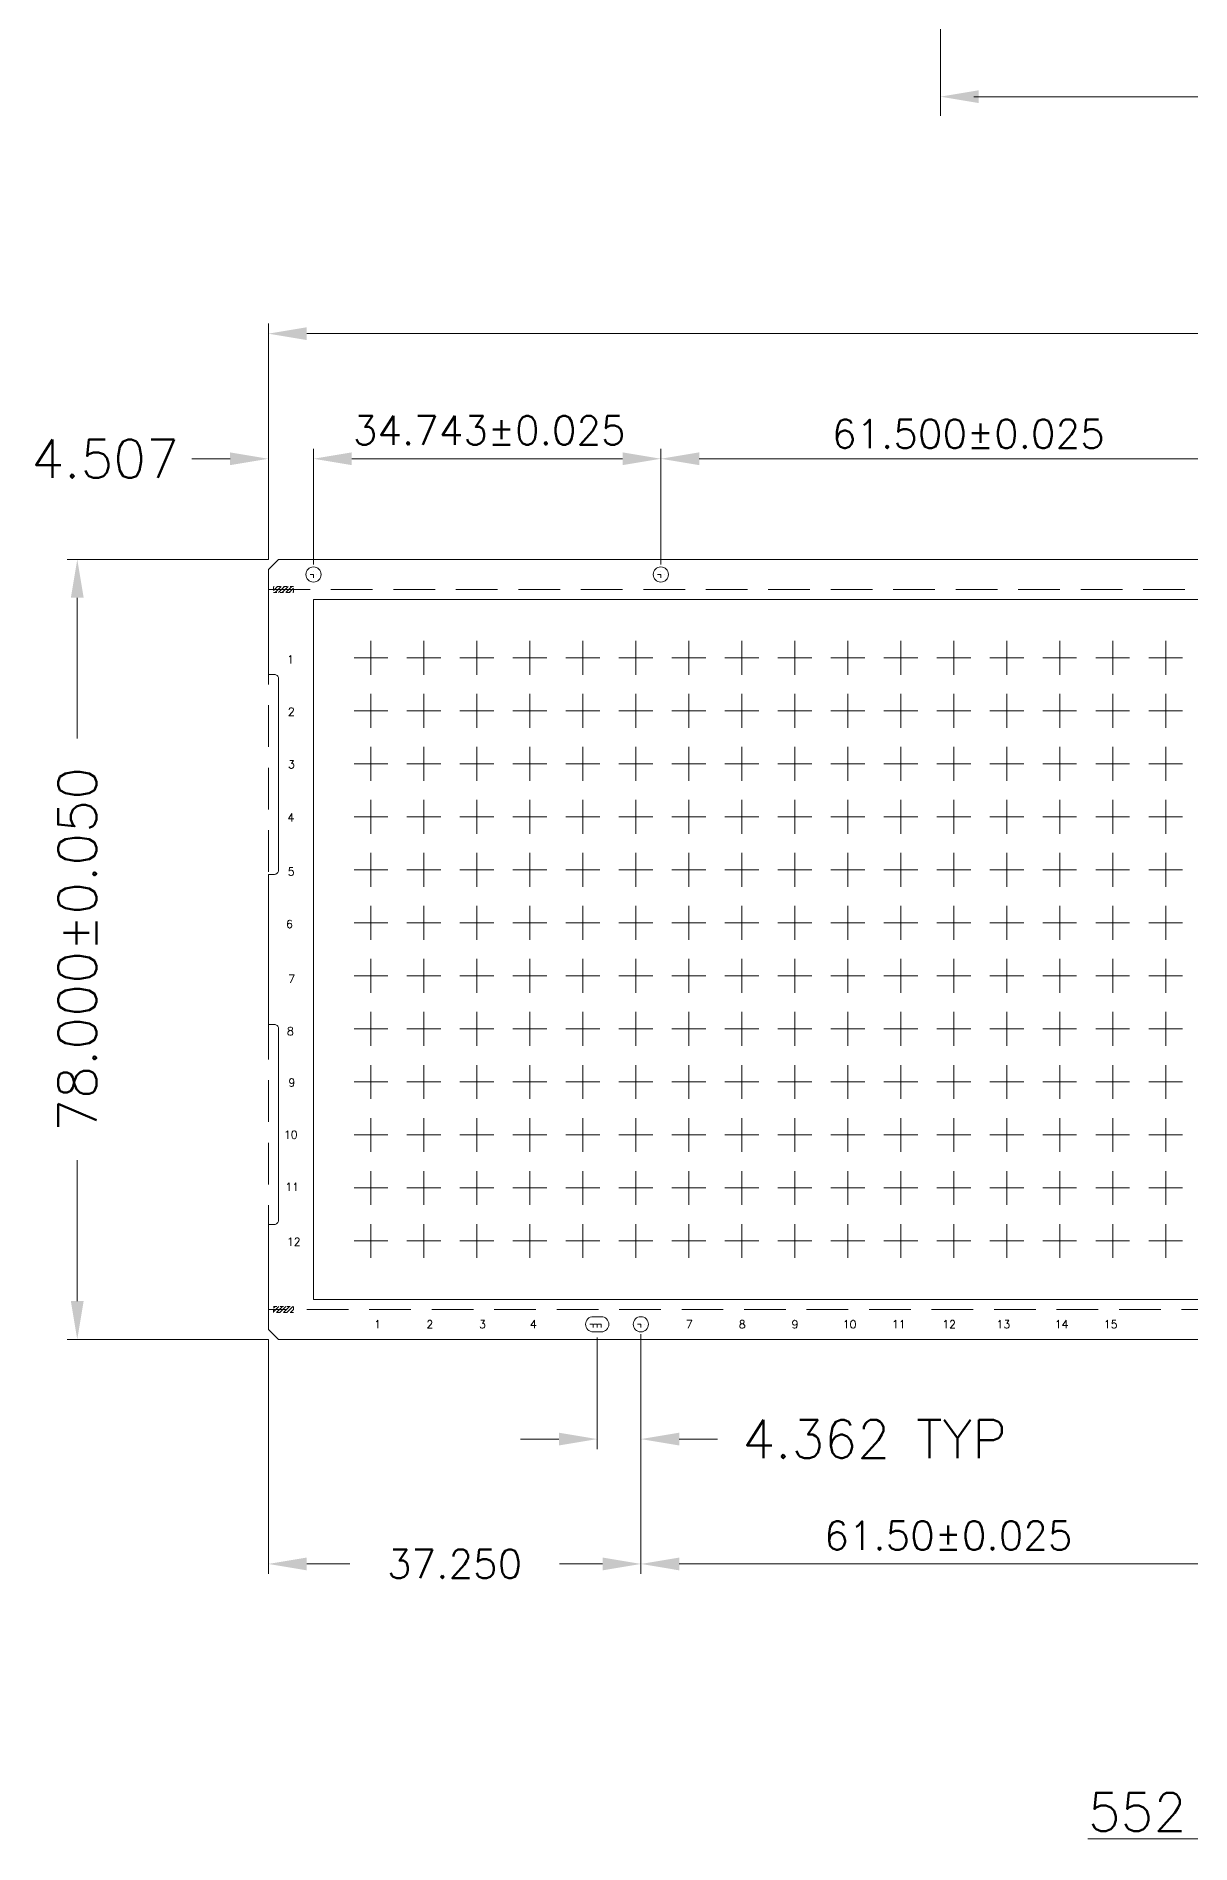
# Model space of a CAD drawing. Extents: x 2576 to 2702, y -218 to -63.
# Drawn here: x 2578.1 to 2612.7, y -218.3 to -164.1 of the extents above; entities that cross this region are included whole.
import ezdxf

# ---------------------------------------------------------------- set-up
doc = ezdxf.new("R2010")
doc.units = 0
doc.header["$LTSCALE"] = 5
doc.header["$MEASUREMENT"] = 0
doc.linetypes.add('CENTER', pattern=[2, 1.25, -0.25, 0.25, -0.25])
doc.linetypes.add('HIDDEN', pattern=[0.375, 0.25, -0.125])
doc.layers.get('0').update_dxf_attribs({"linetype": 'CONTINUOUS'})
for name, color, linetype in [('1D', 4, 'CONTINUOUS'), ('DIM', 4, 'CONTINUOUS'), ('EACH', 4, 'CONTINUOUS'), ('中心线', 1, 'CENTER')]:
    doc.layers.add(name, color=color, linetype=linetype)
doc.styles.add('SIMPLEX', font='SIMPLEX')
doc.styles.get("Standard").update_dxf_attribs({"font": 'romans.shx', "bigfont": 'bigfont.shx'})

msp = doc.modelspace()

# ---------------------------------------------------------------- hatches: boundary and pattern name
at = {"layer": 'EACH', "lineweight": 0}
h = msp.add_hatch(dxfattribs=at)
h.set_pattern_fill('ANSI31', color=256, scale=0.6, style=0)
h.set_pattern_definition([(45, (2305.64479, -180.929205), (-0.053033009, 0.053033009), [])])
h.paths.add_polyline_path([(2585.2148, -180.6128), (2585.2148, -180.7928), (2585.8148, -180.7928), (2585.8148, -180.6128)])
h.paths.add_polyline_path([(2585.2148, -202.3928), (2585.2148, -202.2128), (2585.8148, -202.2128), (2585.8148, -202.3928)])
h.paths.add_polyline_path([(2662.3148, -202.3928), (2662.3148, -202.2128), (2661.7148, -202.2128), (2661.7148, -202.3928)])
h.paths.add_polyline_path([(2662.3148, -180.6128), (2662.3148, -180.7928), (2661.7148, -180.7928), (2661.7148, -180.6128)])

# ---------------------------------------------------------------- linework, layer by layer
at = {"lineweight": 0, "elevation": -0.0325}
msp.add_lwpolyline([(2662.1648, -203.2028), (2585.3648, -203.2028), (2585.0648, -202.9028), (2585.0648, -199.7528), (2585.2448, -199.7528, 0.4142136), (2585.3648, -199.6328), (2585.3648, -193.8728, 0.4142136), (2585.2448, -193.7528), (2585.0648, -193.7528), (2585.0648, -189.2528), (2585.2448, -189.2528, 0.4142136), (2585.3648, -189.1328), (2585.3648, -183.3728, 0.4142136), (2585.2448, -183.2528), (2585.0648, -183.2528), (2585.0648, -180.1028), (2585.3648, -179.8028), (2662.1648, -179.8028)], format="xyb", dxfattribs=at)
msp.add_lwpolyline([(2586.4148, -202.0028), (2661.4148, -202.0028), (2661.4148, -181.0028), (2586.4148, -181.0028)], close=True, dxfattribs=at)
msp.add_lwpolyline([(2595.0512, -202.9778, 1), (2595.0512, -202.5206), (2594.8112, -202.5206, 1), (2594.8112, -202.9778)], format="xyb", close=True, dxfattribs=at)
at = {"lineweight": 0}
for centre in [(2586.4169, -180.2564, -0.0325), (2596.8398, -180.2564, -0.0325), (2596.2398, -202.7492, -0.0325)]:
    msp.add_circle(centre, 0.2286, dxfattribs=at)
at = {"layer": '1D', "color": 4, "linetype": 'HIDDEN', "lineweight": 0, "ltscale": 0.05}
for p, q in [((2586.3169, -180.2564, -0.0325), (2586.5169, -180.2564, -0.0325)), ((2586.4169, -180.3564, -0.0325), (2586.4169, -180.1564, -0.0325)), ((2596.7398, -180.2564, -0.0325), (2596.9398, -180.2564, -0.0325)), ((2596.8398, -180.3564, -0.0325), (2596.8398, -180.1564, -0.0325)), ((2594.7112, -202.7492, -0.0325), (2594.9112, -202.7492, -0.0325)), ((2594.8112, -202.8492, -0.0325), (2594.8112, -202.6492, -0.0325)), ((2594.8312, -202.7492, -0.0325), (2595.0312, -202.7492, -0.0325)), ((2594.9312, -202.8492, -0.0325), (2594.9312, -202.6492, -0.0325)), ((2594.9512, -202.7492, -0.0325), (2595.1512, -202.7492, -0.0325)), ((2595.0512, -202.8492, -0.0325), (2595.0512, -202.6492, -0.0325)), ((2596.1398, -202.7492, -0.0325), (2596.3398, -202.7492, -0.0325)), ((2596.2398, -202.8492, -0.0325), (2596.2398, -202.6492, -0.0325))]:
    msp.add_line(p, q, dxfattribs=at)
at = {"layer": '1D', "color": 4, "linetype": 'HIDDEN', "lineweight": 0, "elevation": -0.0325}
msp.add_lwpolyline([(2662.4648, -202.3028), (2585.0648, -202.3028), (2585.0648, -180.7028), (2662.4648, -180.7028)], close=True, dxfattribs=at)
at = {"layer": '1D', "color": 4, "linetype": 'HIDDEN', "lineweight": 0, "ltscale": 0.05, "elevation": -0.0325}
for points in [[(2585.2148, -180.6128), (2585.2148, -180.7928), (2585.8148, -180.7928), (2585.8148, -180.6128)], [(2585.2148, -202.3928), (2585.2148, -202.2128), (2585.8148, -202.2128), (2585.8148, -202.3928)]]:
    msp.add_lwpolyline(points, close=True, dxfattribs=at)
at = {"layer": 'DIM', "lineweight": 0}
for p, q in [((2605.229, -148.5549, -0.0325), (2605.229, -166.5022, -0.0325)), ((2606.2344, -165.9225, -0.0325), (2637.441, -165.9225, -0.0325)), ((2585.0648, -179.8028, -0.0325), (2585.0648, -172.7317, -0.0325)), ((2586.2148, -173.0317, -0.0325), (2617.0029, -173.0317, -0.0325)), ((2585.0648, -179.8028, -0.0325), (2585.0648, -176.485, -0.0325)), ((2586.4169, -179.9564, -0.0325), (2586.4169, -176.485, -0.0325)), ((2586.4169, -179.9564, -0.0325), (2586.4169, -176.485, -0.0325)), ((2596.8398, -179.9564, -0.0325), (2596.8398, -176.485, -0.0325)), ((2596.8398, -179.9564, -0.0325), (2596.8398, -176.485, -0.0325)), ((2583.9148, -176.785, -0.0325), (2582.7648, -176.785, -0.0325)), ((2587.5669, -176.785, -0.0325), (2588.7169, -176.785, -0.0325)), ((2587.5669, -176.785, -0.0325), (2588.4808, -176.785, -0.0325)), ((2595.6898, -176.785, -0.0325), (2588.7169, -176.785, -0.0325)), ((2597.9898, -176.785, -0.0325), (2603.0267, -176.785, -0.0325)), ((2623.9148, -176.785, -0.0325), (2603.0267, -176.785, -0.0325)), ((2585.0648, -179.8028, -0.0325), (2579.0285, -179.8028, -0.0325)), ((2579.3285, -180.9528, -0.0325), (2579.3285, -185.179, -0.0325)), ((2579.3285, -202.0528, -0.0325), (2579.3285, -197.8266, -0.0325)), ((2585.0648, -203.2028, -0.0325), (2579.0285, -203.2028, -0.0325)), ((2585.0648, -203.2028, -0.0325), (2585.0648, -210.2379, -0.0325)), ((2594.9312, -203.1492, -0.0325), (2594.9312, -206.4926, -0.0325)), ((2596.2398, -203.0492, -0.0325), (2596.2398, -210.2379, -0.0325)), ((2596.2398, -203.0492, -0.0325), (2596.2398, -210.2379, -0.0325)), ((2596.2398, -203.1492, -0.0325), (2596.2398, -206.4926, -0.0325)), ((2593.7812, -206.1926, -0.0325), (2592.6312, -206.1926, -0.0325)), ((2597.3898, -206.1926, -0.0325), (2598.5398, -206.1926, -0.0325)), ((2586.2148, -209.9379, -0.0325), (2587.5047, -209.9379, -0.0325)), ((2595.0898, -209.9379, -0.0325), (2593.7999, -209.9379, -0.0325)), ((2597.3898, -209.9379, -0.0325), (2608.5029, -209.9379, -0.0325)), ((2613.5398, -209.9379, -0.0325), (2608.5029, -209.9379, -0.0325))]:
    msp.add_line(p, q, dxfattribs=at)
for points in [[(2606.379, -165.7308, -0.0325), (2606.379, -166.1142, -0.0325), (2605.229, -165.9225, -0.0325)], [(2586.2148, -172.8401, -0.0325), (2586.2148, -173.2234, -0.0325), (2585.0648, -173.0317, -0.0325)], [(2583.9148, -176.5933, -0.0325), (2583.9148, -176.9766, -0.0325), (2585.0648, -176.785, -0.0325)], [(2587.5669, -176.5933, -0.0325), (2587.5669, -176.9766, -0.0325), (2586.4169, -176.785, -0.0325)], [(2587.5669, -176.5933, -0.0325), (2587.5669, -176.9766, -0.0325), (2586.4169, -176.785, -0.0325)], [(2595.6898, -176.5933, -0.0325), (2595.6898, -176.9766, -0.0325), (2596.8398, -176.785, -0.0325)], [(2597.9898, -176.5933, -0.0325), (2597.9898, -176.9766, -0.0325), (2596.8398, -176.785, -0.0325)], [(2579.1369, -180.9528, -0.0325), (2579.5202, -180.9528, -0.0325), (2579.3285, -179.8028, -0.0325)], [(2579.1369, -202.0528, -0.0325), (2579.5202, -202.0528, -0.0325), (2579.3285, -203.2028, -0.0325)], [(2593.7812, -206.001, -0.0325), (2593.7812, -206.3843, -0.0325), (2594.9312, -206.1926, -0.0325)], [(2597.3898, -206.001, -0.0325), (2597.3898, -206.3843, -0.0325), (2596.2398, -206.1926, -0.0325)], [(2586.2148, -209.7463, -0.0325), (2586.2148, -210.1296, -0.0325), (2585.0648, -209.9379, -0.0325)], [(2595.0898, -209.7463, -0.0325), (2595.0898, -210.1296, -0.0325), (2596.2398, -209.9379, -0.0325)], [(2597.3898, -209.7463, -0.0325), (2597.3898, -210.1296, -0.0325), (2596.2398, -209.9379, -0.0325)]]:
    msp.add_solid(points, dxfattribs=at)
at = {"layer": '中心线', "linetype": 'CENTER', "lineweight": 0}
for p, q in [((2588.1398, -182.2506, -0.0325), (2588.1398, -183.265, -0.0325)), ((2589.7298, -182.2506, -0.0325), (2589.7298, -183.265, -0.0325)), ((2591.3198, -182.2506, -0.0325), (2591.3198, -183.265, -0.0325)), ((2592.9098, -182.2506, -0.0325), (2592.9098, -183.265, -0.0325)), ((2594.4998, -182.2506, -0.0325), (2594.4998, -183.265, -0.0325)), ((2596.0898, -182.2506, -0.0325), (2596.0898, -183.265, -0.0325)), ((2597.6798, -182.2506, -0.0325), (2597.6798, -183.265, -0.0325)), ((2599.2698, -182.2506, -0.0325), (2599.2698, -183.265, -0.0325)), ((2600.8598, -182.2506, -0.0325), (2600.8598, -183.265, -0.0325)), ((2602.4498, -182.2506, -0.0325), (2602.4498, -183.265, -0.0325)), ((2604.0398, -182.2506, -0.0325), (2604.0398, -183.265, -0.0325)), ((2605.6298, -182.2506, -0.0325), (2605.6298, -183.265, -0.0325)), ((2607.2198, -182.2506, -0.0325), (2607.2198, -183.265, -0.0325)), ((2608.8098, -182.2506, -0.0325), (2608.8098, -183.265, -0.0325)), ((2610.3998, -182.2506, -0.0325), (2610.3998, -183.265, -0.0325)), ((2611.9898, -182.2506, -0.0325), (2611.9898, -183.265, -0.0325)), ((2587.6326, -182.7578, -0.0325), (2588.647, -182.7578, -0.0325)), ((2589.2226, -182.7578, -0.0325), (2590.237, -182.7578, -0.0325)), ((2590.8126, -182.7578, -0.0325), (2591.827, -182.7578, -0.0325)), ((2592.4026, -182.7578, -0.0325), (2593.417, -182.7578, -0.0325)), ((2593.9926, -182.7578, -0.0325), (2595.007, -182.7578, -0.0325)), ((2595.5826, -182.7578, -0.0325), (2596.597, -182.7578, -0.0325)), ((2597.1726, -182.7578, -0.0325), (2598.187, -182.7578, -0.0325)), ((2598.7626, -182.7578, -0.0325), (2599.777, -182.7578, -0.0325)), ((2600.3526, -182.7578, -0.0325), (2601.367, -182.7578, -0.0325)), ((2601.9426, -182.7578, -0.0325), (2602.957, -182.7578, -0.0325)), ((2603.5326, -182.7578, -0.0325), (2604.547, -182.7578, -0.0325)), ((2605.1226, -182.7578, -0.0325), (2606.137, -182.7578, -0.0325)), ((2606.7126, -182.7578, -0.0325), (2607.727, -182.7578, -0.0325)), ((2608.3026, -182.7578, -0.0325), (2609.317, -182.7578, -0.0325)), ((2609.8926, -182.7578, -0.0325), (2610.907, -182.7578, -0.0325)), ((2611.4826, -182.7578, -0.0325), (2612.497, -182.7578, -0.0325)), ((2587.6326, -184.3478, -0.0325), (2588.647, -184.3478, -0.0325)), ((2588.1398, -183.8406, -0.0325), (2588.1398, -184.855, -0.0325)), ((2589.2226, -184.3478, -0.0325), (2590.237, -184.3478, -0.0325)), ((2589.7298, -183.8406, -0.0325), (2589.7298, -184.855, -0.0325)), ((2590.8126, -184.3478, -0.0325), (2591.827, -184.3478, -0.0325)), ((2591.3198, -183.8406, -0.0325), (2591.3198, -184.855, -0.0325)), ((2592.4026, -184.3478, -0.0325), (2593.417, -184.3478, -0.0325)), ((2592.9098, -183.8406, -0.0325), (2592.9098, -184.855, -0.0325)), ((2593.9926, -184.3478, -0.0325), (2595.007, -184.3478, -0.0325)), ((2594.4998, -183.8406, -0.0325), (2594.4998, -184.855, -0.0325)), ((2595.5826, -184.3478, -0.0325), (2596.597, -184.3478, -0.0325)), ((2596.0898, -183.8406, -0.0325), (2596.0898, -184.855, -0.0325)), ((2597.1726, -184.3478, -0.0325), (2598.187, -184.3478, -0.0325)), ((2597.6798, -183.8406, -0.0325), (2597.6798, -184.855, -0.0325)), ((2598.7626, -184.3478, -0.0325), (2599.777, -184.3478, -0.0325)), ((2599.2698, -183.8406, -0.0325), (2599.2698, -184.855, -0.0325)), ((2600.3526, -184.3478, -0.0325), (2601.367, -184.3478, -0.0325)), ((2600.8598, -183.8406, -0.0325), (2600.8598, -184.855, -0.0325)), ((2601.9426, -184.3478, -0.0325), (2602.957, -184.3478, -0.0325)), ((2602.4498, -183.8406, -0.0325), (2602.4498, -184.855, -0.0325)), ((2603.5326, -184.3478, -0.0325), (2604.547, -184.3478, -0.0325)), ((2604.0398, -183.8406, -0.0325), (2604.0398, -184.855, -0.0325)), ((2605.1226, -184.3478, -0.0325), (2606.137, -184.3478, -0.0325)), ((2605.6298, -183.8406, -0.0325), (2605.6298, -184.855, -0.0325)), ((2606.7126, -184.3478, -0.0325), (2607.727, -184.3478, -0.0325)), ((2607.2198, -183.8406, -0.0325), (2607.2198, -184.855, -0.0325)), ((2608.3026, -184.3478, -0.0325), (2609.317, -184.3478, -0.0325)), ((2608.8098, -183.8406, -0.0325), (2608.8098, -184.855, -0.0325)), ((2609.8926, -184.3478, -0.0325), (2610.907, -184.3478, -0.0325)), ((2610.3998, -183.8406, -0.0325), (2610.3998, -184.855, -0.0325)), ((2611.4826, -184.3478, -0.0325), (2612.497, -184.3478, -0.0325)), ((2611.9898, -183.8406, -0.0325), (2611.9898, -184.855, -0.0325)), ((2588.1398, -185.4306, -0.0325), (2588.1398, -186.445, -0.0325)), ((2589.7298, -185.4306, -0.0325), (2589.7298, -186.445, -0.0325)), ((2591.3198, -185.4306, -0.0325), (2591.3198, -186.445, -0.0325)), ((2592.9098, -185.4306, -0.0325), (2592.9098, -186.445, -0.0325)), ((2594.4998, -185.4306, -0.0325), (2594.4998, -186.445, -0.0325)), ((2596.0898, -185.4306, -0.0325), (2596.0898, -186.445, -0.0325)), ((2597.6798, -185.4306, -0.0325), (2597.6798, -186.445, -0.0325)), ((2599.2698, -185.4306, -0.0325), (2599.2698, -186.445, -0.0325)), ((2600.8598, -185.4306, -0.0325), (2600.8598, -186.445, -0.0325)), ((2602.4498, -185.4306, -0.0325), (2602.4498, -186.445, -0.0325)), ((2604.0398, -185.4306, -0.0325), (2604.0398, -186.445, -0.0325)), ((2605.6298, -185.4306, -0.0325), (2605.6298, -186.445, -0.0325)), ((2607.2198, -185.4306, -0.0325), (2607.2198, -186.445, -0.0325)), ((2608.8098, -185.4306, -0.0325), (2608.8098, -186.445, -0.0325)), ((2610.3998, -185.4306, -0.0325), (2610.3998, -186.445, -0.0325)), ((2611.9898, -185.4306, -0.0325), (2611.9898, -186.445, -0.0325)), ((2587.6326, -185.9378, -0.0325), (2588.647, -185.9378, -0.0325)), ((2589.2226, -185.9378, -0.0325), (2590.237, -185.9378, -0.0325)), ((2590.8126, -185.9378, -0.0325), (2591.827, -185.9378, -0.0325)), ((2592.4026, -185.9378, -0.0325), (2593.417, -185.9378, -0.0325)), ((2593.9926, -185.9378, -0.0325), (2595.007, -185.9378, -0.0325)), ((2595.5826, -185.9378, -0.0325), (2596.597, -185.9378, -0.0325)), ((2597.1726, -185.9378, -0.0325), (2598.187, -185.9378, -0.0325)), ((2598.7626, -185.9378, -0.0325), (2599.777, -185.9378, -0.0325)), ((2600.3526, -185.9378, -0.0325), (2601.367, -185.9378, -0.0325)), ((2601.9426, -185.9378, -0.0325), (2602.957, -185.9378, -0.0325)), ((2603.5326, -185.9378, -0.0325), (2604.547, -185.9378, -0.0325)), ((2605.1226, -185.9378, -0.0325), (2606.137, -185.9378, -0.0325)), ((2606.7126, -185.9378, -0.0325), (2607.727, -185.9378, -0.0325)), ((2608.3026, -185.9378, -0.0325), (2609.317, -185.9378, -0.0325)), ((2609.8926, -185.9378, -0.0325), (2610.907, -185.9378, -0.0325)), ((2611.4826, -185.9378, -0.0325), (2612.497, -185.9378, -0.0325)), ((2588.1398, -187.0206, -0.0325), (2588.1398, -188.035, -0.0325)), ((2589.7298, -187.0206, -0.0325), (2589.7298, -188.035, -0.0325)), ((2591.3198, -187.0206, -0.0325), (2591.3198, -188.035, -0.0325)), ((2592.9098, -187.0206, -0.0325), (2592.9098, -188.035, -0.0325)), ((2594.4998, -187.0206, -0.0325), (2594.4998, -188.035, -0.0325)), ((2596.0898, -187.0206, -0.0325), (2596.0898, -188.035, -0.0325)), ((2597.6798, -187.0206, -0.0325), (2597.6798, -188.035, -0.0325)), ((2599.2698, -187.0206, -0.0325), (2599.2698, -188.035, -0.0325)), ((2600.8598, -187.0206, -0.0325), (2600.8598, -188.035, -0.0325)), ((2602.4498, -187.0206, -0.0325), (2602.4498, -188.035, -0.0325)), ((2604.0398, -187.0206, -0.0325), (2604.0398, -188.035, -0.0325)), ((2605.6298, -187.0206, -0.0325), (2605.6298, -188.035, -0.0325)), ((2607.2198, -187.0206, -0.0325), (2607.2198, -188.035, -0.0325)), ((2608.8098, -187.0206, -0.0325), (2608.8098, -188.035, -0.0325)), ((2610.3998, -187.0206, -0.0325), (2610.3998, -188.035, -0.0325)), ((2611.9898, -187.0206, -0.0325), (2611.9898, -188.035, -0.0325)), ((2587.6326, -187.5278, -0.0325), (2588.647, -187.5278, -0.0325)), ((2589.2226, -187.5278, -0.0325), (2590.237, -187.5278, -0.0325)), ((2590.8126, -187.5278, -0.0325), (2591.827, -187.5278, -0.0325)), ((2592.4026, -187.5278, -0.0325), (2593.417, -187.5278, -0.0325)), ((2593.9926, -187.5278, -0.0325), (2595.007, -187.5278, -0.0325)), ((2595.5826, -187.5278, -0.0325), (2596.597, -187.5278, -0.0325)), ((2597.1726, -187.5278, -0.0325), (2598.187, -187.5278, -0.0325)), ((2598.7626, -187.5278, -0.0325), (2599.777, -187.5278, -0.0325)), ((2600.3526, -187.5278, -0.0325), (2601.367, -187.5278, -0.0325)), ((2601.9426, -187.5278, -0.0325), (2602.957, -187.5278, -0.0325)), ((2603.5326, -187.5278, -0.0325), (2604.547, -187.5278, -0.0325)), ((2605.1226, -187.5278, -0.0325), (2606.137, -187.5278, -0.0325)), ((2606.7126, -187.5278, -0.0325), (2607.727, -187.5278, -0.0325)), ((2608.3026, -187.5278, -0.0325), (2609.317, -187.5278, -0.0325)), ((2609.8926, -187.5278, -0.0325), (2610.907, -187.5278, -0.0325)), ((2611.4826, -187.5278, -0.0325), (2612.497, -187.5278, -0.0325)), ((2588.1398, -188.6106, -0.0325), (2588.1398, -189.625, -0.0325)), ((2589.7298, -188.6106, -0.0325), (2589.7298, -189.625, -0.0325)), ((2591.3198, -188.6106, -0.0325), (2591.3198, -189.625, -0.0325)), ((2592.9098, -188.6106, -0.0325), (2592.9098, -189.625, -0.0325)), ((2594.4998, -188.6106, -0.0325), (2594.4998, -189.625, -0.0325)), ((2596.0898, -188.6106, -0.0325), (2596.0898, -189.625, -0.0325)), ((2597.6798, -188.6106, -0.0325), (2597.6798, -189.625, -0.0325)), ((2599.2698, -188.6106, -0.0325), (2599.2698, -189.625, -0.0325)), ((2600.8598, -188.6106, -0.0325), (2600.8598, -189.625, -0.0325)), ((2602.4498, -188.6106, -0.0325), (2602.4498, -189.625, -0.0325)), ((2604.0398, -188.6106, -0.0325), (2604.0398, -189.625, -0.0325)), ((2605.6298, -188.6106, -0.0325), (2605.6298, -189.625, -0.0325)), ((2607.2198, -188.6106, -0.0325), (2607.2198, -189.625, -0.0325)), ((2608.8098, -188.6106, -0.0325), (2608.8098, -189.625, -0.0325)), ((2610.3998, -188.6106, -0.0325), (2610.3998, -189.625, -0.0325)), ((2611.9898, -188.6106, -0.0325), (2611.9898, -189.625, -0.0325)), ((2587.6326, -189.1178, -0.0325), (2588.647, -189.1178, -0.0325)), ((2589.2226, -189.1178, -0.0325), (2590.237, -189.1178, -0.0325)), ((2590.8126, -189.1178, -0.0325), (2591.827, -189.1178, -0.0325)), ((2592.4026, -189.1178, -0.0325), (2593.417, -189.1178, -0.0325)), ((2593.9926, -189.1178, -0.0325), (2595.007, -189.1178, -0.0325)), ((2595.5826, -189.1178, -0.0325), (2596.597, -189.1178, -0.0325)), ((2597.1726, -189.1178, -0.0325), (2598.187, -189.1178, -0.0325)), ((2598.7626, -189.1178, -0.0325), (2599.777, -189.1178, -0.0325)), ((2600.3526, -189.1178, -0.0325), (2601.367, -189.1178, -0.0325)), ((2601.9426, -189.1178, -0.0325), (2602.957, -189.1178, -0.0325)), ((2603.5326, -189.1178, -0.0325), (2604.547, -189.1178, -0.0325)), ((2605.1226, -189.1178, -0.0325), (2606.137, -189.1178, -0.0325)), ((2606.7126, -189.1178, -0.0325), (2607.727, -189.1178, -0.0325)), ((2608.3026, -189.1178, -0.0325), (2609.317, -189.1178, -0.0325)), ((2609.8926, -189.1178, -0.0325), (2610.907, -189.1178, -0.0325)), ((2611.4826, -189.1178, -0.0325), (2612.497, -189.1178, -0.0325)), ((2588.1398, -190.2006, -0.0325), (2588.1398, -191.215, -0.0325)), ((2589.7298, -190.2006, -0.0325), (2589.7298, -191.215, -0.0325)), ((2591.3198, -190.2006, -0.0325), (2591.3198, -191.215, -0.0325)), ((2592.9098, -190.2006, -0.0325), (2592.9098, -191.215, -0.0325)), ((2594.4998, -190.2006, -0.0325), (2594.4998, -191.215, -0.0325)), ((2596.0898, -190.2006, -0.0325), (2596.0898, -191.215, -0.0325)), ((2597.6798, -190.2006, -0.0325), (2597.6798, -191.215, -0.0325)), ((2599.2698, -190.2006, -0.0325), (2599.2698, -191.215, -0.0325)), ((2600.8598, -190.2006, -0.0325), (2600.8598, -191.215, -0.0325)), ((2602.4498, -190.2006, -0.0325), (2602.4498, -191.215, -0.0325)), ((2604.0398, -190.2006, -0.0325), (2604.0398, -191.215, -0.0325)), ((2605.6298, -190.2006, -0.0325), (2605.6298, -191.215, -0.0325)), ((2607.2198, -190.2006, -0.0325), (2607.2198, -191.215, -0.0325)), ((2608.8098, -190.2006, -0.0325), (2608.8098, -191.215, -0.0325)), ((2610.3998, -190.2006, -0.0325), (2610.3998, -191.215, -0.0325)), ((2611.9898, -190.2006, -0.0325), (2611.9898, -191.215, -0.0325)), ((2587.6326, -190.7078, -0.0325), (2588.647, -190.7078, -0.0325)), ((2589.2226, -190.7078, -0.0325), (2590.237, -190.7078, -0.0325)), ((2590.8126, -190.7078, -0.0325), (2591.827, -190.7078, -0.0325)), ((2592.4026, -190.7078, -0.0325), (2593.417, -190.7078, -0.0325)), ((2593.9926, -190.7078, -0.0325), (2595.007, -190.7078, -0.0325)), ((2595.5826, -190.7078, -0.0325), (2596.597, -190.7078, -0.0325)), ((2597.1726, -190.7078, -0.0325), (2598.187, -190.7078, -0.0325)), ((2598.7626, -190.7078, -0.0325), (2599.777, -190.7078, -0.0325)), ((2600.3526, -190.7078, -0.0325), (2601.367, -190.7078, -0.0325)), ((2601.9426, -190.7078, -0.0325), (2602.957, -190.7078, -0.0325)), ((2603.5326, -190.7078, -0.0325), (2604.547, -190.7078, -0.0325)), ((2605.1226, -190.7078, -0.0325), (2606.137, -190.7078, -0.0325)), ((2606.7126, -190.7078, -0.0325), (2607.727, -190.7078, -0.0325)), ((2608.3026, -190.7078, -0.0325), (2609.317, -190.7078, -0.0325)), ((2609.8926, -190.7078, -0.0325), (2610.907, -190.7078, -0.0325)), ((2611.4826, -190.7078, -0.0325), (2612.497, -190.7078, -0.0325)), ((2588.1398, -191.7906, -0.0325), (2588.1398, -192.805, -0.0325)), ((2589.7298, -191.7906, -0.0325), (2589.7298, -192.805, -0.0325)), ((2591.3198, -191.7906, -0.0325), (2591.3198, -192.805, -0.0325)), ((2592.9098, -191.7906, -0.0325), (2592.9098, -192.805, -0.0325)), ((2594.4998, -191.7906, -0.0325), (2594.4998, -192.805, -0.0325)), ((2596.0898, -191.7906, -0.0325), (2596.0898, -192.805, -0.0325)), ((2597.6798, -191.7906, -0.0325), (2597.6798, -192.805, -0.0325)), ((2599.2698, -191.7906, -0.0325), (2599.2698, -192.805, -0.0325)), ((2600.8598, -191.7906, -0.0325), (2600.8598, -192.805, -0.0325)), ((2602.4498, -191.7906, -0.0325), (2602.4498, -192.805, -0.0325)), ((2604.0398, -191.7906, -0.0325), (2604.0398, -192.805, -0.0325)), ((2605.6298, -191.7906, -0.0325), (2605.6298, -192.805, -0.0325)), ((2607.2198, -191.7906, -0.0325), (2607.2198, -192.805, -0.0325)), ((2608.8098, -191.7906, -0.0325), (2608.8098, -192.805, -0.0325)), ((2610.3998, -191.7906, -0.0325), (2610.3998, -192.805, -0.0325)), ((2611.9898, -191.7906, -0.0325), (2611.9898, -192.805, -0.0325)), ((2587.6326, -192.2978, -0.0325), (2588.647, -192.2978, -0.0325)), ((2589.2226, -192.2978, -0.0325), (2590.237, -192.2978, -0.0325)), ((2590.8126, -192.2978, -0.0325), (2591.827, -192.2978, -0.0325)), ((2592.4026, -192.2978, -0.0325), (2593.417, -192.2978, -0.0325)), ((2593.9926, -192.2978, -0.0325), (2595.007, -192.2978, -0.0325)), ((2595.5826, -192.2978, -0.0325), (2596.597, -192.2978, -0.0325)), ((2597.1726, -192.2978, -0.0325), (2598.187, -192.2978, -0.0325)), ((2598.7626, -192.2978, -0.0325), (2599.777, -192.2978, -0.0325)), ((2600.3526, -192.2978, -0.0325), (2601.367, -192.2978, -0.0325)), ((2601.9426, -192.2978, -0.0325), (2602.957, -192.2978, -0.0325)), ((2603.5326, -192.2978, -0.0325), (2604.547, -192.2978, -0.0325)), ((2605.1226, -192.2978, -0.0325), (2606.137, -192.2978, -0.0325)), ((2606.7126, -192.2978, -0.0325), (2607.727, -192.2978, -0.0325)), ((2608.3026, -192.2978, -0.0325), (2609.317, -192.2978, -0.0325)), ((2609.8926, -192.2978, -0.0325), (2610.907, -192.2978, -0.0325)), ((2611.4826, -192.2978, -0.0325), (2612.497, -192.2978, -0.0325)), ((2588.1398, -193.3806, -0.0325), (2588.1398, -194.395, -0.0325)), ((2589.7298, -193.3806, -0.0325), (2589.7298, -194.395, -0.0325)), ((2591.3198, -193.3806, -0.0325), (2591.3198, -194.395, -0.0325)), ((2592.9098, -193.3806, -0.0325), (2592.9098, -194.395, -0.0325)), ((2594.4998, -193.3806, -0.0325), (2594.4998, -194.395, -0.0325)), ((2596.0898, -193.3806, -0.0325), (2596.0898, -194.395, -0.0325)), ((2597.6798, -193.3806, -0.0325), (2597.6798, -194.395, -0.0325)), ((2599.2698, -193.3806, -0.0325), (2599.2698, -194.395, -0.0325)), ((2600.8598, -193.3806, -0.0325), (2600.8598, -194.395, -0.0325)), ((2602.4498, -193.3806, -0.0325), (2602.4498, -194.395, -0.0325)), ((2604.0398, -193.3806, -0.0325), (2604.0398, -194.395, -0.0325)), ((2605.6298, -193.3806, -0.0325), (2605.6298, -194.395, -0.0325)), ((2607.2198, -193.3806, -0.0325), (2607.2198, -194.395, -0.0325)), ((2608.8098, -193.3806, -0.0325), (2608.8098, -194.395, -0.0325)), ((2610.3998, -193.3806, -0.0325), (2610.3998, -194.395, -0.0325)), ((2611.9898, -193.3806, -0.0325), (2611.9898, -194.395, -0.0325)), ((2587.6326, -193.8878, -0.0325), (2588.647, -193.8878, -0.0325)), ((2589.2226, -193.8878, -0.0325), (2590.237, -193.8878, -0.0325)), ((2590.8126, -193.8878, -0.0325), (2591.827, -193.8878, -0.0325)), ((2592.4026, -193.8878, -0.0325), (2593.417, -193.8878, -0.0325)), ((2593.9926, -193.8878, -0.0325), (2595.007, -193.8878, -0.0325)), ((2595.5826, -193.8878, -0.0325), (2596.597, -193.8878, -0.0325)), ((2597.1726, -193.8878, -0.0325), (2598.187, -193.8878, -0.0325)), ((2598.7626, -193.8878, -0.0325), (2599.777, -193.8878, -0.0325)), ((2600.3526, -193.8878, -0.0325), (2601.367, -193.8878, -0.0325)), ((2601.9426, -193.8878, -0.0325), (2602.957, -193.8878, -0.0325)), ((2603.5326, -193.8878, -0.0325), (2604.547, -193.8878, -0.0325)), ((2605.1226, -193.8878, -0.0325), (2606.137, -193.8878, -0.0325)), ((2606.7126, -193.8878, -0.0325), (2607.727, -193.8878, -0.0325)), ((2608.3026, -193.8878, -0.0325), (2609.317, -193.8878, -0.0325)), ((2609.8926, -193.8878, -0.0325), (2610.907, -193.8878, -0.0325)), ((2611.4826, -193.8878, -0.0325), (2612.497, -193.8878, -0.0325)), ((2588.1398, -194.9706, -0.0325), (2588.1398, -195.985, -0.0325)), ((2589.7298, -194.9706, -0.0325), (2589.7298, -195.985, -0.0325)), ((2591.3198, -194.9706, -0.0325), (2591.3198, -195.985, -0.0325)), ((2592.9098, -194.9706, -0.0325), (2592.9098, -195.985, -0.0325)), ((2594.4998, -194.9706, -0.0325), (2594.4998, -195.985, -0.0325)), ((2596.0898, -194.9706, -0.0325), (2596.0898, -195.985, -0.0325)), ((2597.6798, -194.9706, -0.0325), (2597.6798, -195.985, -0.0325)), ((2599.2698, -194.9706, -0.0325), (2599.2698, -195.985, -0.0325)), ((2600.8598, -194.9706, -0.0325), (2600.8598, -195.985, -0.0325)), ((2602.4498, -194.9706, -0.0325), (2602.4498, -195.985, -0.0325)), ((2604.0398, -194.9706, -0.0325), (2604.0398, -195.985, -0.0325)), ((2605.6298, -194.9706, -0.0325), (2605.6298, -195.985, -0.0325)), ((2607.2198, -194.9706, -0.0325), (2607.2198, -195.985, -0.0325)), ((2608.8098, -194.9706, -0.0325), (2608.8098, -195.985, -0.0325)), ((2610.3998, -194.9706, -0.0325), (2610.3998, -195.985, -0.0325)), ((2611.9898, -194.9706, -0.0325), (2611.9898, -195.985, -0.0325)), ((2587.6326, -195.4778, -0.0325), (2588.647, -195.4778, -0.0325)), ((2589.2226, -195.4778, -0.0325), (2590.237, -195.4778, -0.0325)), ((2590.8126, -195.4778, -0.0325), (2591.827, -195.4778, -0.0325)), ((2592.4026, -195.4778, -0.0325), (2593.417, -195.4778, -0.0325)), ((2593.9926, -195.4778, -0.0325), (2595.007, -195.4778, -0.0325)), ((2595.5826, -195.4778, -0.0325), (2596.597, -195.4778, -0.0325)), ((2597.1726, -195.4778, -0.0325), (2598.187, -195.4778, -0.0325)), ((2598.7626, -195.4778, -0.0325), (2599.777, -195.4778, -0.0325)), ((2600.3526, -195.4778, -0.0325), (2601.367, -195.4778, -0.0325)), ((2601.9426, -195.4778, -0.0325), (2602.957, -195.4778, -0.0325)), ((2603.5326, -195.4778, -0.0325), (2604.547, -195.4778, -0.0325)), ((2605.1226, -195.4778, -0.0325), (2606.137, -195.4778, -0.0325)), ((2606.7126, -195.4778, -0.0325), (2607.727, -195.4778, -0.0325)), ((2608.3026, -195.4778, -0.0325), (2609.317, -195.4778, -0.0325)), ((2609.8926, -195.4778, -0.0325), (2610.907, -195.4778, -0.0325)), ((2611.4826, -195.4778, -0.0325), (2612.497, -195.4778, -0.0325)), ((2588.1398, -196.5606, -0.0325), (2588.1398, -197.575, -0.0325)), ((2589.7298, -196.5606, -0.0325), (2589.7298, -197.575, -0.0325)), ((2591.3198, -196.5606, -0.0325), (2591.3198, -197.575, -0.0325)), ((2592.9098, -196.5606, -0.0325), (2592.9098, -197.575, -0.0325)), ((2594.4998, -196.5606, -0.0325), (2594.4998, -197.575, -0.0325)), ((2596.0898, -196.5606, -0.0325), (2596.0898, -197.575, -0.0325)), ((2597.6798, -196.5606, -0.0325), (2597.6798, -197.575, -0.0325)), ((2599.2698, -196.5606, -0.0325), (2599.2698, -197.575, -0.0325)), ((2600.8598, -196.5606, -0.0325), (2600.8598, -197.575, -0.0325)), ((2602.4498, -196.5606, -0.0325), (2602.4498, -197.575, -0.0325)), ((2604.0398, -196.5606, -0.0325), (2604.0398, -197.575, -0.0325)), ((2605.6298, -196.5606, -0.0325), (2605.6298, -197.575, -0.0325)), ((2607.2198, -196.5606, -0.0325), (2607.2198, -197.575, -0.0325)), ((2608.8098, -196.5606, -0.0325), (2608.8098, -197.575, -0.0325)), ((2610.3998, -196.5606, -0.0325), (2610.3998, -197.575, -0.0325)), ((2611.9898, -196.5606, -0.0325), (2611.9898, -197.575, -0.0325)), ((2587.6326, -197.0678, -0.0325), (2588.647, -197.0678, -0.0325)), ((2589.2226, -197.0678, -0.0325), (2590.237, -197.0678, -0.0325)), ((2590.8126, -197.0678, -0.0325), (2591.827, -197.0678, -0.0325)), ((2592.4026, -197.0678, -0.0325), (2593.417, -197.0678, -0.0325)), ((2593.9926, -197.0678, -0.0325), (2595.007, -197.0678, -0.0325)), ((2595.5826, -197.0678, -0.0325), (2596.597, -197.0678, -0.0325)), ((2597.1726, -197.0678, -0.0325), (2598.187, -197.0678, -0.0325)), ((2598.7626, -197.0678, -0.0325), (2599.777, -197.0678, -0.0325)), ((2600.3526, -197.0678, -0.0325), (2601.367, -197.0678, -0.0325)), ((2601.9426, -197.0678, -0.0325), (2602.957, -197.0678, -0.0325)), ((2603.5326, -197.0678, -0.0325), (2604.547, -197.0678, -0.0325)), ((2605.1226, -197.0678, -0.0325), (2606.137, -197.0678, -0.0325)), ((2606.7126, -197.0678, -0.0325), (2607.727, -197.0678, -0.0325)), ((2608.3026, -197.0678, -0.0325), (2609.317, -197.0678, -0.0325)), ((2609.8926, -197.0678, -0.0325), (2610.907, -197.0678, -0.0325)), ((2611.4826, -197.0678, -0.0325), (2612.497, -197.0678, -0.0325)), ((2588.1398, -198.1506, -0.0325), (2588.1398, -199.165, -0.0325)), ((2589.7298, -198.1506, -0.0325), (2589.7298, -199.165, -0.0325)), ((2591.3198, -198.1506, -0.0325), (2591.3198, -199.165, -0.0325)), ((2592.9098, -198.1506, -0.0325), (2592.9098, -199.165, -0.0325)), ((2594.4998, -198.1506, -0.0325), (2594.4998, -199.165, -0.0325)), ((2596.0898, -198.1506, -0.0325), (2596.0898, -199.165, -0.0325)), ((2597.6798, -198.1506, -0.0325), (2597.6798, -199.165, -0.0325)), ((2599.2698, -198.1506, -0.0325), (2599.2698, -199.165, -0.0325)), ((2600.8598, -198.1506, -0.0325), (2600.8598, -199.165, -0.0325)), ((2602.4498, -198.1506, -0.0325), (2602.4498, -199.165, -0.0325)), ((2604.0398, -198.1506, -0.0325), (2604.0398, -199.165, -0.0325)), ((2605.6298, -198.1506, -0.0325), (2605.6298, -199.165, -0.0325)), ((2607.2198, -198.1506, -0.0325), (2607.2198, -199.165, -0.0325)), ((2608.8098, -198.1506, -0.0325), (2608.8098, -199.165, -0.0325)), ((2610.3998, -198.1506, -0.0325), (2610.3998, -199.165, -0.0325)), ((2611.9898, -198.1506, -0.0325), (2611.9898, -199.165, -0.0325)), ((2587.6326, -198.6578, -0.0325), (2588.647, -198.6578, -0.0325)), ((2589.2226, -198.6578, -0.0325), (2590.237, -198.6578, -0.0325)), ((2590.8126, -198.6578, -0.0325), (2591.827, -198.6578, -0.0325)), ((2592.4026, -198.6578, -0.0325), (2593.417, -198.6578, -0.0325)), ((2593.9926, -198.6578, -0.0325), (2595.007, -198.6578, -0.0325)), ((2595.5826, -198.6578, -0.0325), (2596.597, -198.6578, -0.0325)), ((2597.1726, -198.6578, -0.0325), (2598.187, -198.6578, -0.0325)), ((2598.7626, -198.6578, -0.0325), (2599.777, -198.6578, -0.0325)), ((2600.3526, -198.6578, -0.0325), (2601.367, -198.6578, -0.0325)), ((2601.9426, -198.6578, -0.0325), (2602.957, -198.6578, -0.0325)), ((2603.5326, -198.6578, -0.0325), (2604.547, -198.6578, -0.0325)), ((2605.1226, -198.6578, -0.0325), (2606.137, -198.6578, -0.0325)), ((2606.7126, -198.6578, -0.0325), (2607.727, -198.6578, -0.0325)), ((2608.3026, -198.6578, -0.0325), (2609.317, -198.6578, -0.0325)), ((2609.8926, -198.6578, -0.0325), (2610.907, -198.6578, -0.0325)), ((2611.4826, -198.6578, -0.0325), (2612.497, -198.6578, -0.0325)), ((2588.1398, -199.7406, -0.0325), (2588.1398, -200.755, -0.0325)), ((2589.7298, -199.7406, -0.0325), (2589.7298, -200.755, -0.0325)), ((2591.3198, -199.7406, -0.0325), (2591.3198, -200.755, -0.0325)), ((2592.9098, -199.7406, -0.0325), (2592.9098, -200.755, -0.0325)), ((2594.4998, -199.7406, -0.0325), (2594.4998, -200.755, -0.0325)), ((2596.0898, -199.7406, -0.0325), (2596.0898, -200.755, -0.0325)), ((2597.6798, -199.7406, -0.0325), (2597.6798, -200.755, -0.0325)), ((2599.2698, -199.7406, -0.0325), (2599.2698, -200.755, -0.0325)), ((2600.8598, -199.7406, -0.0325), (2600.8598, -200.755, -0.0325)), ((2602.4498, -199.7406, -0.0325), (2602.4498, -200.755, -0.0325)), ((2604.0398, -199.7406, -0.0325), (2604.0398, -200.755, -0.0325)), ((2605.6298, -199.7406, -0.0325), (2605.6298, -200.755, -0.0325)), ((2607.2198, -199.7406, -0.0325), (2607.2198, -200.755, -0.0325)), ((2608.8098, -199.7406, -0.0325), (2608.8098, -200.755, -0.0325)), ((2610.3998, -199.7406, -0.0325), (2610.3998, -200.755, -0.0325)), ((2611.9898, -199.7406, -0.0325), (2611.9898, -200.755, -0.0325)), ((2587.6326, -200.2478, -0.0325), (2588.647, -200.2478, -0.0325)), ((2589.2226, -200.2478, -0.0325), (2590.237, -200.2478, -0.0325)), ((2590.8126, -200.2478, -0.0325), (2591.827, -200.2478, -0.0325)), ((2592.4026, -200.2478, -0.0325), (2593.417, -200.2478, -0.0325)), ((2593.9926, -200.2478, -0.0325), (2595.007, -200.2478, -0.0325)), ((2595.5826, -200.2478, -0.0325), (2596.597, -200.2478, -0.0325)), ((2597.1726, -200.2478, -0.0325), (2598.187, -200.2478, -0.0325)), ((2598.7626, -200.2478, -0.0325), (2599.777, -200.2478, -0.0325)), ((2600.3526, -200.2478, -0.0325), (2601.367, -200.2478, -0.0325)), ((2601.9426, -200.2478, -0.0325), (2602.957, -200.2478, -0.0325)), ((2603.5326, -200.2478, -0.0325), (2604.547, -200.2478, -0.0325)), ((2605.1226, -200.2478, -0.0325), (2606.137, -200.2478, -0.0325)), ((2606.7126, -200.2478, -0.0325), (2607.727, -200.2478, -0.0325)), ((2608.3026, -200.2478, -0.0325), (2609.317, -200.2478, -0.0325)), ((2609.8926, -200.2478, -0.0325), (2610.907, -200.2478, -0.0325)), ((2611.4826, -200.2478, -0.0325), (2612.497, -200.2478, -0.0325))]:
    msp.add_line(p, q, dxfattribs=at)

# ---------------------------------------------------------------- texts
at = {"layer": 'DIM', "lineweight": 0, "insert": (2591.6894, -175.9318, -0.0325), "char_height": 0.860438, "attachment_point": 5}
msp.add_mtext('34.743±0.025', dxfattribs=at)
at = {"layer": 'DIM', "lineweight": 0, "attachment_point": 5, "style": 'SIMPLEX'}
for s, insert, char_height in [('61.500±0.025', (2606.0648, -176.0387, -0.0325), 0.860438), ('4.507', (2580.1648, -176.785, -0.0325), 1.15), ('4.362 TYP', (2603.2482, -206.1926, -0.0325), 1.15), ('61.50±0.025', (2605.4648, -209.0885, -0.0325), 0.860438), ('37.250', (2590.6523, -209.9379, -0.0325), 0.86044), ('{\\Fromans,bigfont|c0;\\L552\\Fromans,bigfont|c128; UNITS/STRIP (ALL LOGO HALF ETCH)}', (2625.6938, -217.5677, -0.0096), 1.15)]:
    msp.add_mtext(s, dxfattribs=dict(at, insert=insert, char_height=char_height))
at = {"layer": 'DIM', "color": 1, "lineweight": 0, "char_height": 0.24, "attachment_point": 5}
for s, insert in [('{\\Fsimplex|c134;1}', (2585.7293, -182.8025, -0.035)), ('{\\Fsimplex|c134;2}', (2585.7512, -184.3775, -0.035)), ('{\\Fsimplex|c134;3}', (2585.7539, -185.9518, -0.035)), ('{\\Fsimplex|c134;4}', (2585.7408, -187.5412, -0.035)), ('{\\Fsimplex|c134;5}', (2585.7441, -189.1691, -0.035)), ('{\\Fsimplex|c134;6}', (2585.698, -190.7411, -0.035)), ('{\\Fsimplex|c134;7}', (2585.7602, -192.3872, -0.035)), ('{\\Fsimplex|c134;8}', (2585.7233, -193.9543, -0.035)), ('{\\Fsimplex|c134;9}', (2585.7684, -195.4979, -0.035)), ('{\\Fsimplex|c134;10}', (2585.7359, -197.0628, -0.035)), ('{\\Fsimplex|c134;11}', (2585.7747, -198.6273, -0.035)), ('{\\Fsimplex|c134;12}', (2585.8259, -200.2715, -0.035)), ('{\\Fsimplex|c134;1}', (2588.3376, -202.7492, -0.047)), ('{\\Fsimplex|c134;2}', (2589.9086, -202.7492, -0.0325)), ('{\\Fsimplex|c134;3}', (2591.4871, -202.7492, -0.0325)), ('{\\Fsimplex|c134;4}', (2593.0131, -202.7492, -0.0325)), ('{\\Fsimplex|c134;7}', (2597.693, -202.7492, -0.0325)), ('{\\Fsimplex|c134;8}', (2599.283, -202.7492, -0.0325)), ('{\\Fsimplex|c134;9}', (2600.8649, -202.7492, -0.0325)), ('{\\Fsimplex|c134;10}', (2602.5042, -202.7492, -0.0325)), ('{\\Fsimplex|c134;11}', (2603.979, -202.7492, -0.0325)), ('{\\Fsimplex|c134;12}', (2605.4895, -202.7492, -0.0325)), ('{\\Fsimplex|c134;13}', (2607.1189, -202.7492, -0.0325)), ('{\\Fsimplex|c134;14}', (2608.8642, -202.7492, -0.0325)), ('{\\Fsimplex|c134;15}', (2610.339, -202.7492, -0.0325))]:
    msp.add_mtext(s, dxfattribs=dict(at, insert=insert))
at = {"layer": 'DIM', "lineweight": 0, "insert": (2579.3285, -191.5028, -0.0325), "char_height": 1.15, "attachment_point": 5, "rotation": 90, "style": 'SIMPLEX'}
msp.add_mtext('78.000±0.050', dxfattribs=at)

doc.saveas('drawing.dxf')
